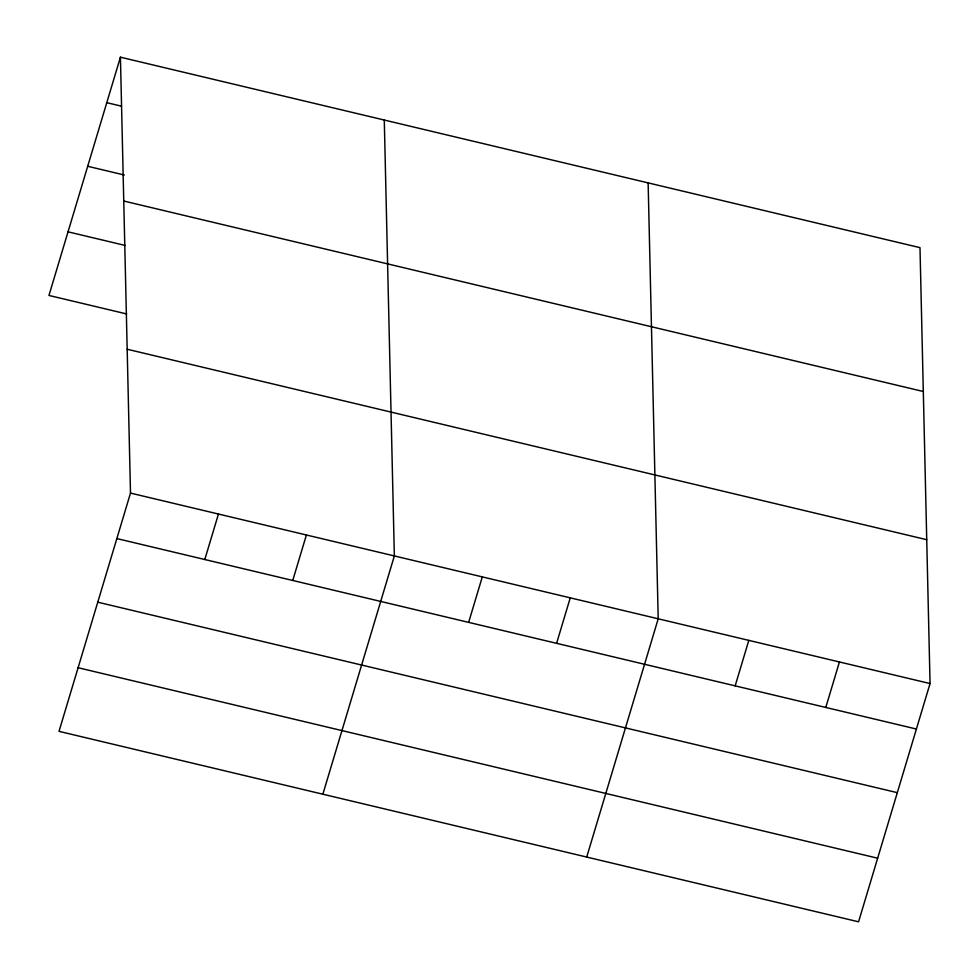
<?xml version="1.0" encoding="UTF-8"?>
<svg xmlns="http://www.w3.org/2000/svg" width="979" height="979" viewBox="0 0 979 979"><rect width="100%" height="100%" fill="white"/><g stroke="black" fill="none" stroke-linecap="round" stroke-linejoin="round"><path stroke-width="1.47" d="M120.429 57.186L130.501 493.086L59.009 731.35L858.571 921.814L930.05 683.55L919.991 247.65L120.429 57.186L48.95 295.45L126.646 313.953M204.795 559.523L218.452 514.036M292.745 580.474L306.403 534.987M322.862 794.202L394.353 555.937L384.282 120.038M468.647 622.375L482.304 576.888M556.598 643.325L570.255 597.839M586.715 857.053L658.206 618.789L648.135 182.889M735.168 685.863L748.813 640.376M825.786 707.45L839.431 661.963M106.784 102.673L121.445 106.16M87.706 166.283L124.345 175.021M123.758 201.025L923.307 391.502M68.04 231.827L125.202 245.448M127.172 349.234L926.734 539.698M130.501 493.086L930.05 683.55M116.844 538.572L916.405 729.037M97.765 602.183L897.315 792.66M78.1 667.727L877.649 858.204"/></g></svg>
